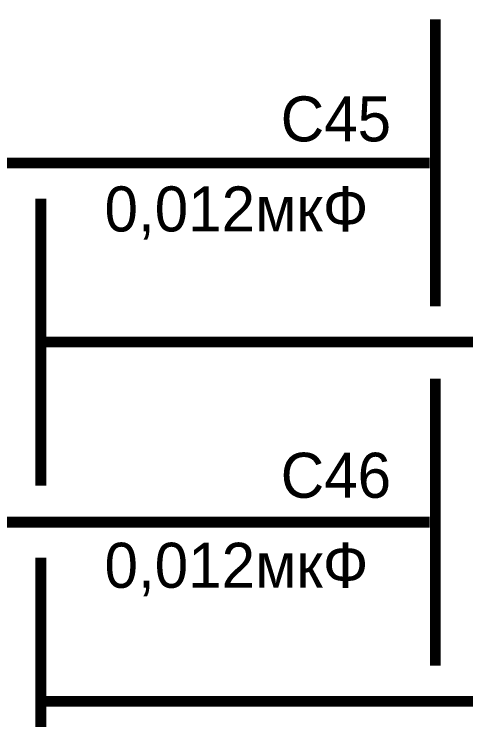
# Model space of a CAD drawing. Header units: inches. Extents: x 0 to 841, y 0 to 594.
# Drawn here: x 710.02 to 722.62, y 461.97 to 481.63 of the extents above; entities that cross this region are included whole.
import ezdxf

# ---------------------------------------------------------------- set-up
doc = ezdxf.new("R2010")
doc.units = ezdxf.units.IN
doc.layers.add('Sheet', color=255, linetype='Continuous')

msp = doc.modelspace()

# ---------------------------------------------------------------- linework, layer by layer
at = {"layer": 'Sheet'}
for points in [[(721.764, 481.482, 0.3, 0.3, 0), (721.764, 473.486, 0.3, 0.3, 0)], [(717.505, 477.484, 0.3, 0.3, 0), (675.016, 477.484, 0.3, 0.3, 0), (670.025, 477.484, 0.3, 0.3, 0)], [(715.022, 472.493, 0.3, 0.3, 0), (730.022, 472.493, 0.3, 0.3, 0), (730.022, 477.484, 0.3, 0.3, 0), (727.513, 477.484, 0.3, 0.3, 0)], [(721.607, 477.484, 0.3, 0.3, 0), (717.505, 477.484, 0.3, 0.3, 0)], [(710.763, 468.495, 0.3, 0.3, 0), (710.763, 476.491, 0.3, 0.3, 0)], [(710.92, 472.493, 0.3, 0.3, 0), (715.022, 472.493, 0.3, 0.3, 0)], [(721.764, 471.474, 0.3, 0.3, 0), (721.764, 463.478, 0.3, 0.3, 0)], [(717.505, 467.476, 0.3, 0.3, 0), (675.016, 467.476, 0.3, 0.3, 0), (670.025, 467.476, 0.3, 0.3, 0)], [(715.022, 462.485, 0.3, 0.3, 0), (730.022, 462.485, 0.3, 0.3, 0), (730.022, 467.476, 0.3, 0.3, 0)], [(721.607, 467.476, 0.3, 0.3, 0), (717.505, 467.476, 0.3, 0.3, 0)], [(710.763, 458.487, 0.3, 0.3, 0), (710.763, 466.483, 0.3, 0.3, 0)], [(710.92, 462.485, 0.3, 0.3, 0), (715.022, 462.485, 0.3, 0.3, 0)]]:
    msp.add_lwpolyline(points, format="xyseb", dxfattribs=at)

# ---------------------------------------------------------------- texts
for s, p in [('C45', (717.453, 478.085)), ('0,012мкФ', (712.54, 475.576)), ('C46', (717.453, 468.155)), ('0,012мкФ', (712.54, 465.647))]:
    msp.add_text(s, height=1.2543, dxfattribs=at).set_placement(p)

doc.saveas('drawing.dxf')
